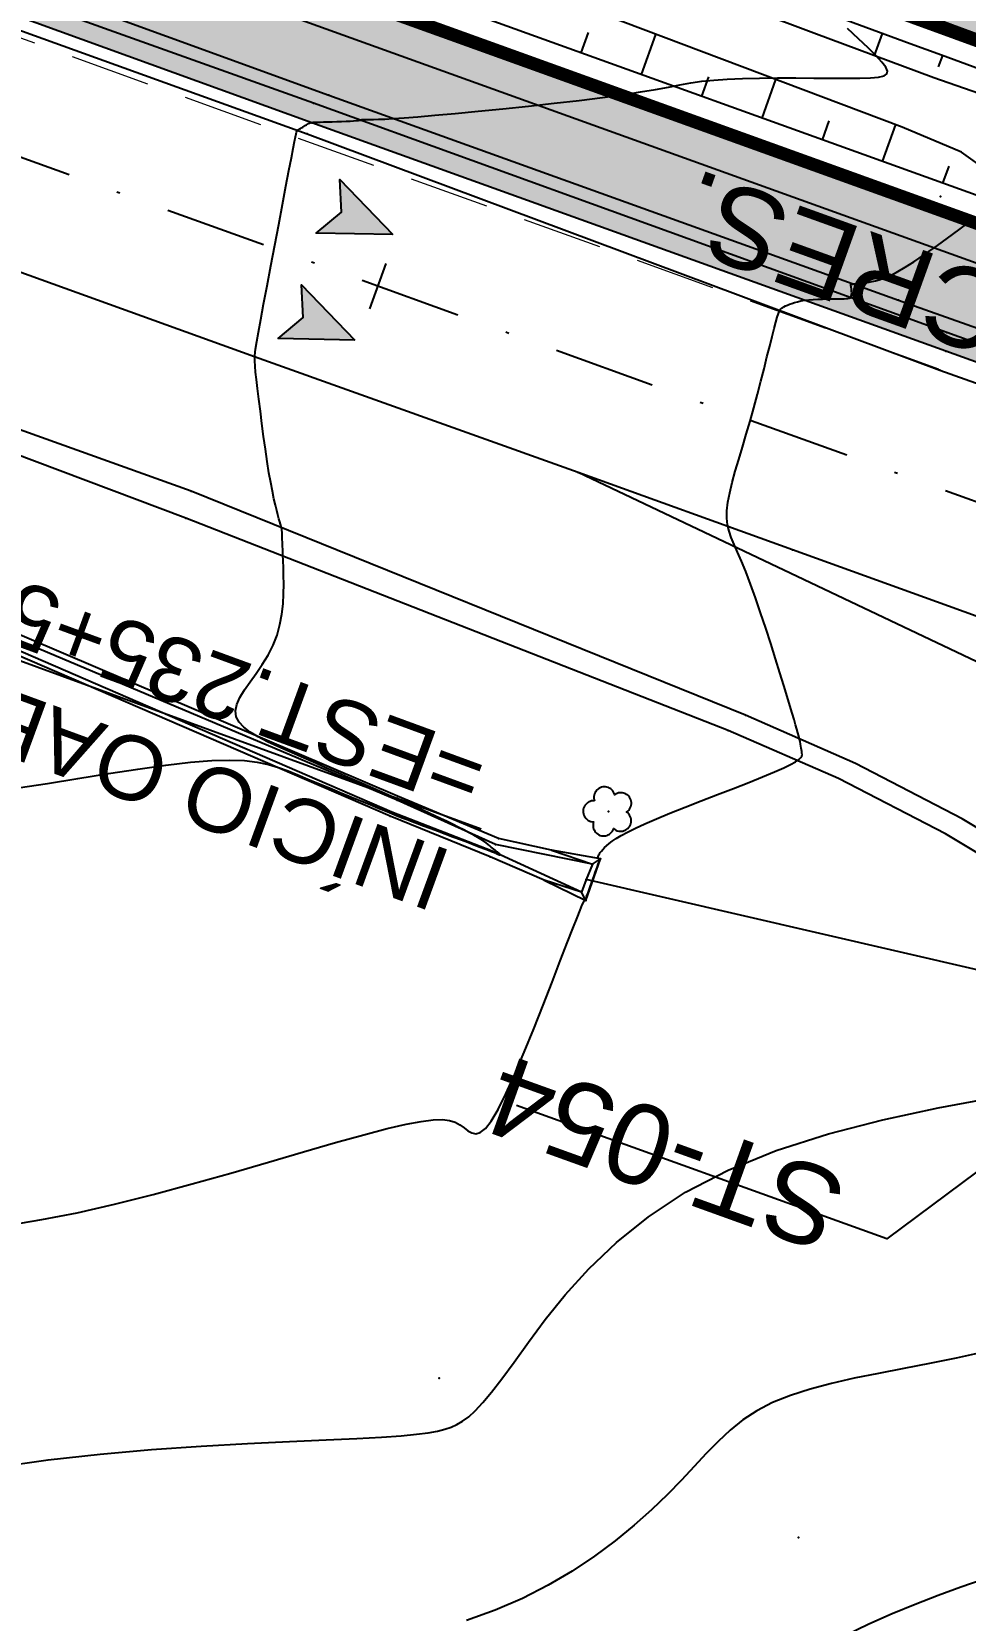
# Model space of a CAD drawing. Header units: metres. Extents: x 820373 to 834957, y 7564678 to 7566875.
# Drawn here: x 821313.09 to 821342.23, y 7564931.99 to 7564981.54 of the extents above; entities that cross this region are included whole.
import ezdxf
from ezdxf.enums import TextEntityAlignment as Align

# ---------------------------------------------------------------- set-up
doc = ezdxf.new("R2010")
doc.units = ezdxf.units.M
for name, pattern in [('XREF_GEO$0$DASHDOT', [25.4, 12.7, -6.35, 0, -6.35]), ('XREF_GEO$0$DASHED2', [0.375, 0.25, -0.125]), ('XREF_GEO$0$DGNStyle3', [83.551646, 59.679747, -23.871899])]:
    doc.linetypes.add(name, pattern=pattern)
for name, color, linetype in [('XREF_GEO$0$F-HZ-ACOSTAMENTO', 73, 'Continuous'), ('XREF_GEO$0$F-HZ-BARREIRA', 107, 'Continuous'), ('XREF_GEO$0$F-HZ-BORDO', 165, 'Continuous'), ('XREF_GEO$0$F-HZ-EIXO', 42, 'XREF_GEO$0$DASHDOT'), ('XREF_GEO$0$F-HZ-ESTACA', 73, 'Continuous'), ('XREF_GEO$0$F-HZ-NOMES', 134, 'Continuous'), ('XREF_GEO$0$F-HZ-OFFSET', 11, 'Continuous'), ('XREF_GEO$0$F-HZ-OFFSET-ATERRO', 42, 'Continuous'), ('XREF_GEO$0$F-HZ-PTO-NOTAVEL', 42, 'Continuous'), ('XREF_GEO$0$F-HZ-SETA', 11, 'Continuous'), ('XREF_PAV$0$P-TH01_FXAD_227.95_237.15_C_PAV.TIPO-V', 214, 'Continuous'), ('XREF_PAV$0$P-TH01_FXAD_230.75_240.70_D_PAV.TIPO-V', 214, 'Continuous'), ('XREF_SON$0$P-ST_PROGRAMADA', 176, 'Continuous'), ('XREF_TOP$0$T-HD-VALETA_SARJETA', 132, 'Continuous'), ('XREF_TOP$0$T-HM-COTA', 252, 'Continuous'), ('XREF_TOP$0$T-HM-CURVA_INTERMEDIÁRIA', 252, 'Continuous'), ('XREF_TOP$0$T-HM-CURVA_MESTRA', 23, 'Continuous'), ('XREF_TOP$0$T-IU-TUBO', 23, 'Continuous'), ('XREF_TOP$0$T-OA-BUEIRO', 31, 'Continuous'), ('XREF_TOP$0$T-OA-DEFENSA', 31, 'Continuous'), ('XREF_TOP$0$T-SI-FAIXA', 23, 'Continuous'), ('XREF_TOP$0$T-SV-RUA_PAVIMENTADA', 23, 'Continuous'), ('XREF_TOP$0$T-VE-ÁRVORE_ISOLADA', 92, 'Continuous')]:
    doc.layers.add(name, color=color, linetype=linetype)
doc.layers.add('XREF_GEO$0$F-HZ-ARRED-VALETA', color=11, linetype='Continuous', lineweight=0)
doc.layers.add('XREF_GEO$0$F-HZ-FAIXA', color=11, linetype='XREF_GEO$0$DGNStyle3', lineweight=0)
doc.styles.add('XREF_GEO$0$ARIAL', font='arial.ttf')
doc.styles.add('XREF_SON$0$ARIAL-1', font='arial.ttf')
doc.styles.add('XREF_TOP$0$ROMANS', font='arial.ttf', dxfattribs={"height": 1.5})

# ---------------------------------------------------------------- blocks, each defined once
blk = doc.blocks.new('XREF_TOP$0$PONTO')
at = {"layer": 'XREF_TOP$0$T-HM-COTA'}
blk.add_point((0, 0), dxfattribs=at)
blk = doc.blocks.new('XREF_TOP$0$ÁRVORE')
blk.add_lwpolyline([(0.529, -0.168, 1.042775), (0.333, 0.459, 1.014331), (-0.324, 0.448, 1.067599), (-0.532, -0.175, 1.030737), (0.001, -0.559, 1.044577)], format="xyb", close=True)
at = {"style": 'XREF_TOP$0$ROMANS'}
blk.add_attdef('ARV', text='', height=1.5, dxfattribs=at).set_placement((1.504, 0.037), align=Align.MIDDLE_LEFT)
blk = doc.blocks.new('XREF_TOP')
at = {"layer": 'XREF_TOP$0$T-OA-DEFENSA', "transparency": 33554610}
h = blk.add_hatch(dxfattribs=at)
h.set_pattern_fill('AR-CONC', color=256, scale=0.25)
h.set_pattern_definition([(50, (0, 0), (1.7931504565, -0.15688033746), [0.1875, -2.0625]), (355, (0, 0), (-0.34687833403, 1.88048033425), [0.15, -1.65]), (100.45144446, (0.1494, -0.013), (1.4462721168, 1.72359997742), [0.15935048, -1.75285528]), (46.1842, (0, 0.5), (2.6681033267, -0.413798202), [0.28125, -3.09375]), (96.63563549, (0.2223, 0.4655), (2.3366548642, 2.4352965019), [0.239025855, -2.6292844]), (351.18416399, (0, 0.5), (2.3366548626, 2.4352965007), [0.225, -2.4750000025]), (21, (0.25, 0.375), (1.4922676303, -1.00654722666), [0.1875, -2.0625]), (326, (0.25, 0.375), (0.6082883298, 1.8128751126), [0.15, -1.65]), (71.45144474, (0.3744, 0.2911), (2.10055594182, 0.806327882), [0.159350475, -1.75285528]), (37.5, (0, 0), (0.030399638293, 0.83223463458), [0, -1.63, 0, -1.675, 0, -1.65625]), (7.5, (0, 0), (0.65767384361, 0.98602927971), [0, -0.955, 0, -1.5925, 0, -0.63125]), (327.5, (-0.5575, 0), (1.33455609043, -0.056387179336), [0, -0.625, 0, -1.95, 0, -2.5875]), (317.5, (-0.8075, 0), (1.45796542336, 0.25026245583), [0, -0.8125, 0, -1.295, 0, -1.8375])])
h.paths.add_polyline_path([(821172.574, 7565033.444), (821172.429, 7565033.04), (821190.536, 7565026.586), (821208.404, 7565020.208), (821226.574, 7565013.634), (821246.931, 7565006.231), (821265.304, 7564999.639), (821282.189, 7564993.678), (821304.076, 7564985.676), (821321.881, 7564979.311), (821341.651, 7564972.154), (821360.312, 7564965.422), (821378.22, 7564959.057), (821396.629, 7564952.39), (821418.184, 7564944.679), (821437.102, 7564937.89), (821455.234, 7564931.345), (821474.165, 7564924.527), (821491.7, 7564918.232), (821509.747, 7564911.684), (821528.163, 7564905.101), (821548.58, 7564897.727), (821566.649, 7564891.261), (821584.234, 7564884.946), (821607.538, 7564876.54), (821625.681, 7564869.957), (821643.393, 7564863.626), (821662.119, 7564856.809), (821680.072, 7564850.545), (821701.679, 7564842.692), (821720.022, 7564836.174), (821738.15, 7564829.562), (821756.034, 7564823.201), (821773.408, 7564816.895), (821796.267, 7564808.374), (821809.665, 7564803.38), (821809.93, 7564803.685), (821795.731, 7564808.991), (821773.86, 7564817.146), (821755.213, 7564823.876), (821737.897, 7564830.132), (821718.44, 7564837.056), (821701.072, 7564843.311), (821678.007, 7564851.629), (821661.079, 7564857.674), (821641.585, 7564864.709), (821624.397, 7564870.958), (821606.792, 7564877.336), (821584.88, 7564885.176), (821565.558, 7564892.111), (821548.772, 7564898.134), (821529.124, 7564905.299), (821509.708, 7564912.285), (821489.689, 7564919.488), (821471.871, 7564925.977), (821453.576, 7564932.462), (821436.443, 7564938.613), (821417.687, 7564945.326), (821394.707, 7564953.597), (821377.621, 7564959.792), (821359.587, 7564966.28), (821340.149, 7564973.165), (821322.365, 7564979.56), (821301.966, 7564986.976), (821282.242, 7564994.094), (821263.992, 7565000.725), (821245.445, 7565007.414), (821226.056, 7565014.586), (821208.678, 7565020.567), (821189.899, 7565027.261)])
at = {"layer": 'XREF_TOP$0$T-HD-VALETA_SARJETA'}
for points in [[(821329.311, 7564956.005, 823.412), (821327.659, 7564956.378, 823.275), (821324.511, 7564957.691, 823.209), (821311.922, 7564963.056, 822.756), (821310.33, 7564964.043, 822.628), (821302.957, 7564968.289, 822)], [(821330.59, 7564955.569, 823.078), (821327.568, 7564956.191, 823.017), (821324.494, 7564957.565, 822.9), (821311.896, 7564962.88, 822.481), (821310.094, 7564963.978, 822.334), (821303.006, 7564968.097, 821.795)], [(821329.08, 7564955.078, 823.06), (821327.394, 7564955.803, 823.262), (821324.272, 7564957.073, 823.169), (821311.722, 7564962.492, 822.737), (821309.931, 7564963.544, 822.636), (821302.86, 7564967.69, 822.056)], [(821330.247, 7564954.7, 823.068), (821327.457, 7564955.981, 822.992), (821324.33, 7564957.192, 822.922), (821311.8, 7564962.607, 822.488), (821309.948, 7564963.642, 822.339), (821302.951, 7564967.773, 821.804)]]:
    blk.add_polyline3d(points, dxfattribs=at)
at = {"layer": 'XREF_TOP$0$T-HM-CURVA_INTERMEDIÁRIA', "flags": 128}
for points in [[(821312.67, 7564957.949), (821313.581, 7564958.092), (821314.528, 7564958.245), (821315.48, 7564958.398), (821316.405, 7564958.541), (821317.27, 7564958.663), (821318.045, 7564958.754), (821318.706, 7564958.806), (821319.261, 7564958.821), (821319.729, 7564958.803), (821320.128, 7564958.755), (821320.476, 7564958.683), (821320.791, 7564958.59), (821321.09, 7564958.48), (821321.393, 7564958.357), (821321.712, 7564958.226), (821322.044, 7564958.089), (821322.382, 7564957.95), (821322.719, 7564957.811), (821323.048, 7564957.676), (821323.36, 7564957.548), (821323.65, 7564957.429), (821323.908, 7564957.323), (821324.132, 7564957.232), (821324.326, 7564957.154), (821324.498, 7564957.085), (821324.656, 7564957.023), (821324.809, 7564956.963), (821324.965, 7564956.904), (821325.13, 7564956.841), (821325.315, 7564956.771), (821325.523, 7564956.693), (821325.751, 7564956.608), (821325.99, 7564956.519), (821326.232, 7564956.429), (821326.47, 7564956.34), (821326.697, 7564956.255), (821326.904, 7564956.177), (821327.084, 7564956.108), (821327.231, 7564956.052), (821327.348, 7564956.006), (821327.438, 7564955.97), (821327.506, 7564955.942), (821327.556, 7564955.921), (821327.591, 7564955.905), (821327.617, 7564955.894), (821327.637, 7564955.885), (821327.655, 7564955.877), (821327.671, 7564955.871), (821327.685, 7564955.867), (821327.695, 7564955.864), (821327.702, 7564955.864), (821327.705, 7564955.867), (821327.703, 7564955.873), (821327.696, 7564955.883), (821327.683, 7564955.895), (821327.665, 7564955.912), (821327.642, 7564955.931), (821327.615, 7564955.954), (821327.584, 7564955.98), (821327.55, 7564956.008), (821327.514, 7564956.039), (821327.475, 7564956.072), (821327.434, 7564956.107), (821327.389, 7564956.145), (821327.337, 7564956.187), (821327.275, 7564956.234), (821327.202, 7564956.285), (821327.114, 7564956.342), (821327.01, 7564956.406), (821326.886, 7564956.477), (821326.741, 7564956.555), (821326.579, 7564956.64), (821326.404, 7564956.729), (821326.221, 7564956.819), (821326.034, 7564956.91), (821325.848, 7564956.999), (821325.668, 7564957.085), (821325.497, 7564957.164), (821325.34, 7564957.237), (821325.189, 7564957.305), (821325.039, 7564957.372), (821324.882, 7564957.442), (821324.71, 7564957.517), (821324.517, 7564957.601), (821324.295, 7564957.697), (821324.037, 7564957.809), (821323.738, 7564957.939), (821323.404, 7564958.084), (821323.043, 7564958.242), (821322.663, 7564958.408), (821322.273, 7564958.579), (821321.88, 7564958.751), (821321.494, 7564958.921), (821321.121, 7564959.085), (821320.77, 7564959.241), (821320.447, 7564959.392), (821320.159, 7564959.54), (821319.912, 7564959.688), (821319.711, 7564959.841), (821319.562, 7564960), (821319.472, 7564960.171), (821319.447, 7564960.355), (821319.489, 7564960.556), (821319.588, 7564960.774), (821319.731, 7564961.008), (821319.904, 7564961.258), (821320.093, 7564961.522), (821320.285, 7564961.801), (821320.467, 7564962.095), (821320.624, 7564962.401), (821320.746, 7564962.72), (821320.834, 7564963.046), (821320.895, 7564963.373), (821320.932, 7564963.695), (821320.951, 7564964.007), (821320.956, 7564964.303), (821320.952, 7564964.577), (821320.945, 7564964.823), (821320.937, 7564965.036), (821320.93, 7564965.219), (821320.924, 7564965.374), (821320.919, 7564965.505), (821320.915, 7564965.613), (821320.911, 7564965.703), (821320.908, 7564965.777), (821320.906, 7564965.837), (821320.904, 7564965.888), (821320.901, 7564965.932), (821320.898, 7564965.973), (821320.892, 7564966.014), (821320.884, 7564966.059), (821320.872, 7564966.111), (821320.856, 7564966.175), (821320.834, 7564966.253), (821320.807, 7564966.348), (821320.774, 7564966.465), (821320.737, 7564966.606), (821320.695, 7564966.774), (821320.649, 7564966.973), (821320.6, 7564967.206), (821320.548, 7564967.475), (821320.494, 7564967.785), (821320.439, 7564968.135), (821320.383, 7564968.515), (821320.328, 7564968.913), (821320.275, 7564969.314), (821320.225, 7564969.705), (821320.179, 7564970.075), (821320.138, 7564970.408), (821320.104, 7564970.692), (821320.077, 7564970.92), (821320.059, 7564971.108), (821320.052, 7564971.275), (821320.057, 7564971.444), (821320.077, 7564971.636), (821320.112, 7564971.872), (821320.165, 7564972.172), (821320.237, 7564972.559), (821320.328, 7564973.046), (821320.435, 7564973.613), (821320.552, 7564974.234), (821320.675, 7564974.883), (821320.798, 7564975.531), (821320.917, 7564976.154), (821321.025, 7564976.723), (821321.119, 7564977.213), (821321.194, 7564977.603), (821321.251, 7564977.899), (821321.294, 7564978.114), (821321.323, 7564978.263), (821321.342, 7564978.357), (821321.354, 7564978.41), (821321.359, 7564978.435), (821321.362, 7564978.446), (821321.365, 7564978.452), (821321.366, 7564978.457), (821321.367, 7564978.46), (821321.368, 7564978.462), (821321.369, 7564978.464), (821321.369, 7564978.464), (821321.37, 7564978.465), (821321.37, 7564978.465), (821321.37, 7564978.465), (821321.371, 7564978.465), (821321.371, 7564978.465), (821321.372, 7564978.466), (821321.372, 7564978.466), (821321.373, 7564978.466), (821321.374, 7564978.466), (821321.375, 7564978.467), (821321.376, 7564978.467), (821321.379, 7564978.468), (821321.383, 7564978.469), (821321.389, 7564978.472), (821321.399, 7564978.477), (821321.412, 7564978.485), (821321.43, 7564978.495), (821321.453, 7564978.508), (821321.481, 7564978.525), (821321.514, 7564978.545), (821321.55, 7564978.567), (821321.588, 7564978.59), (821321.626, 7564978.613), (821321.663, 7564978.634), (821321.698, 7564978.654), (821321.728, 7564978.672), (821321.754, 7564978.685), (821321.778, 7564978.696), (821321.804, 7564978.704), (821321.835, 7564978.709), (821321.876, 7564978.714), (821321.929, 7564978.717), (821321.999, 7564978.72), (821322.089, 7564978.722), (821322.2, 7564978.726), (821322.329, 7564978.73), (821322.47, 7564978.734), (821322.616, 7564978.739), (821322.762, 7564978.744), (821322.902, 7564978.75), (821323.029, 7564978.755), (821323.137, 7564978.761), (821323.222, 7564978.766), (821323.286, 7564978.771), (821323.332, 7564978.777), (821323.362, 7564978.781), (821323.381, 7564978.786), (821323.39, 7564978.79), (821323.393, 7564978.793), (821323.393, 7564978.796), (821323.392, 7564978.798), (821323.394, 7564978.8), (821323.401, 7564978.801), (821323.414, 7564978.802), (821323.435, 7564978.803), (821323.468, 7564978.803), (821323.513, 7564978.803), (821323.573, 7564978.802), (821323.652, 7564978.802), (821323.761, 7564978.803), (821323.909, 7564978.808), (821324.11, 7564978.817), (821324.376, 7564978.832), (821324.716, 7564978.856), (821325.145, 7564978.889), (821325.672, 7564978.934), (821326.304, 7564978.991), (821327.02, 7564979.059), (821327.792, 7564979.136), (821328.593, 7564979.219), (821329.396, 7564979.307), (821330.175, 7564979.397), (821330.901, 7564979.487), (821331.548, 7564979.576), (821332.096, 7564979.661), (821332.56, 7564979.741), (821332.962, 7564979.815), (821333.322, 7564979.882), (821333.664, 7564979.942), (821334.009, 7564979.993), (821334.38, 7564980.034), (821334.798, 7564980.065), (821335.278, 7564980.084), (821335.808, 7564980.095), (821336.369, 7564980.098), (821336.939, 7564980.097), (821337.501, 7564980.093), (821338.035, 7564980.089), (821338.52, 7564980.087), (821338.938, 7564980.09), (821339.273, 7564980.1), (821339.524, 7564980.122), (821339.694, 7564980.161), (821339.786, 7564980.223), (821339.804, 7564980.311), (821339.751, 7564980.431), (821339.63, 7564980.588), (821339.444, 7564980.788), (821339.198, 7564981.033), (821338.897, 7564981.319), (821338.552, 7564981.639)], [(821342.789, 7564940.351), (821341.948, 7564940.165), (821341.118, 7564939.996), (821340.307, 7564939.839), (821339.52, 7564939.687), (821338.766, 7564939.534), (821338.052, 7564939.374), (821337.384, 7564939.199), (821336.77, 7564939.003), (821336.217, 7564938.78), (821335.728, 7564938.523), (821335.291, 7564938.234), (821334.892, 7564937.914), (821334.516, 7564937.564), (821334.146, 7564937.187), (821333.769, 7564936.783), (821333.368, 7564936.356), (821332.93, 7564935.905), (821332.44, 7564935.434), (821331.898, 7564934.951), (821331.304, 7564934.465), (821330.657, 7564933.985), (821329.959, 7564933.52), (821329.21, 7564933.078), (821328.41, 7564932.669), (821327.56, 7564932.302), (821326.661, 7564931.983)], [(821312.376, 7564944.311), (821313.405, 7564944.483), (821314.504, 7564944.699), (821315.669, 7564944.964), (821316.876, 7564945.269), (821318.099, 7564945.598), (821319.308, 7564945.938), (821320.475, 7564946.276), (821321.574, 7564946.597), (821322.575, 7564946.887), (821323.45, 7564947.133), (821324.179, 7564947.324), (821324.772, 7564947.461), (821325.247, 7564947.55), (821325.62, 7564947.596), (821325.91, 7564947.603), (821326.134, 7564947.577), (821326.309, 7564947.522), (821326.454, 7564947.444), (821326.583, 7564947.35), (821326.704, 7564947.258), (821326.825, 7564947.189), (821326.952, 7564947.164), (821327.091, 7564947.204), (821327.248, 7564947.328), (821327.431, 7564947.559), (821327.644, 7564947.916), (821327.893, 7564948.411), (821328.169, 7564949.02), (821328.462, 7564949.707), (821328.761, 7564950.438), (821329.055, 7564951.179), (821329.334, 7564951.896), (821329.588, 7564952.554), (821329.805, 7564953.12), (821329.978, 7564953.566), (821330.111, 7564953.9), (821330.208, 7564954.139), (821330.275, 7564954.299), (821330.318, 7564954.395), (821330.344, 7564954.444), (821330.357, 7564954.462), (821330.363, 7564954.465), (821330.368, 7564954.465), (821330.372, 7564954.469), (821330.378, 7564954.478), (821330.385, 7564954.495), (821330.396, 7564954.521), (821330.41, 7564954.559), (821330.429, 7564954.612), (821330.453, 7564954.68), (821330.484, 7564954.767), (821330.52, 7564954.868), (821330.559, 7564954.977), (821330.6, 7564955.092), (821330.641, 7564955.207), (821330.68, 7564955.316), (821330.716, 7564955.417), (821330.746, 7564955.503), (821330.771, 7564955.572), (821330.79, 7564955.625), (821330.803, 7564955.663), (821330.811, 7564955.69), (821330.815, 7564955.708), (821330.815, 7564955.718), (821330.813, 7564955.724), (821330.808, 7564955.728), (821330.801, 7564955.731), (821330.794, 7564955.735), (821330.786, 7564955.74), (821330.778, 7564955.748), (821330.772, 7564955.757), (821330.768, 7564955.77), (821330.767, 7564955.786), (821330.77, 7564955.807), (821330.777, 7564955.832), (821330.789, 7564955.862), (821330.808, 7564955.897), (821330.835, 7564955.937), (821330.869, 7564955.982), (821330.913, 7564956.032), (821330.968, 7564956.088), (821331.033, 7564956.149), (821331.113, 7564956.215), (821331.211, 7564956.289), (821331.335, 7564956.372), (821331.493, 7564956.466), (821331.69, 7564956.572), (821331.934, 7564956.693), (821332.232, 7564956.83), (821332.59, 7564956.985), (821333.011, 7564957.159), (821333.481, 7564957.347), (821333.981, 7564957.543), (821334.492, 7564957.742), (821334.995, 7564957.938), (821335.472, 7564958.125), (821335.903, 7564958.297), (821336.271, 7564958.449), (821336.561, 7564958.576), (821336.778, 7564958.681), (821336.933, 7564958.766), (821337.036, 7564958.837), (821337.097, 7564958.896), (821337.127, 7564958.946), (821337.135, 7564958.993), (821337.132, 7564959.038), (821337.126, 7564959.086), (821337.119, 7564959.138), (821337.11, 7564959.193), (821337.099, 7564959.254), (821337.086, 7564959.321), (821337.071, 7564959.395), (821337.052, 7564959.476), (821337.03, 7564959.566), (821337.003, 7564959.666), (821336.972, 7564959.781), (821336.933, 7564959.917), (821336.884, 7564960.082), (821336.825, 7564960.281), (821336.752, 7564960.521), (821336.665, 7564960.807), (821336.561, 7564961.147), (821336.439, 7564961.542), (821336.303, 7564961.982), (821336.156, 7564962.451), (821336.001, 7564962.933), (821335.842, 7564963.414), (821335.684, 7564963.879), (821335.529, 7564964.312), (821335.382, 7564964.698), (821335.245, 7564965.026), (821335.122, 7564965.304), (821335.014, 7564965.544), (821334.925, 7564965.758), (821334.855, 7564965.959), (821334.808, 7564966.158), (821334.785, 7564966.367), (821334.789, 7564966.599), (821334.821, 7564966.863), (821334.878, 7564967.158), (821334.955, 7564967.482), (821335.05, 7564967.829), (821335.157, 7564968.198), (821335.273, 7564968.584), (821335.393, 7564968.984), (821335.513, 7564969.395), (821335.63, 7564969.812), (821335.742, 7564970.229), (821335.848, 7564970.637), (821335.948, 7564971.029), (821336.04, 7564971.398), (821336.124, 7564971.735), (821336.198, 7564972.033), (821336.262, 7564972.285), (821336.315, 7564972.484), (821336.36, 7564972.636), (821336.398, 7564972.749), (821336.431, 7564972.828), (821336.463, 7564972.882), (821336.495, 7564972.918), (821336.531, 7564972.942), (821336.571, 7564972.963), (821336.62, 7564972.986), (821336.676, 7564973.011), (821336.741, 7564973.038), (821336.815, 7564973.066), (821336.9, 7564973.093), (821336.995, 7564973.118), (821337.101, 7564973.141), (821337.218, 7564973.161), (821337.347, 7564973.176), (821337.484, 7564973.188), (821337.626, 7564973.196), (821337.769, 7564973.201), (821337.909, 7564973.205), (821338.043, 7564973.207), (821338.167, 7564973.207), (821338.278, 7564973.208), (821338.372, 7564973.208), (821338.449, 7564973.21), (821338.513, 7564973.213), (821338.564, 7564973.219), (821338.603, 7564973.229), (821338.633, 7564973.243), (821338.654, 7564973.263), (821338.669, 7564973.288), (821338.678, 7564973.32), (821338.683, 7564973.358), (821338.685, 7564973.398), (821338.683, 7564973.441), (821338.68, 7564973.483), (821338.675, 7564973.524), (821338.67, 7564973.561), (821338.665, 7564973.592), (821338.661, 7564973.617), (821338.659, 7564973.636), (821338.657, 7564973.65), (821338.657, 7564973.659), (821338.658, 7564973.664), (821338.66, 7564973.667), (821338.664, 7564973.668), (821338.67, 7564973.668), (821338.677, 7564973.668), (821338.686, 7564973.668), (821338.7, 7564973.669), (821338.718, 7564973.669), (821338.741, 7564973.671), (821338.772, 7564973.673), (821338.81, 7564973.676), (821338.857, 7564973.68), (821338.914, 7564973.685), (821338.98, 7564973.692), (821339.054, 7564973.701), (821339.137, 7564973.714), (821339.228, 7564973.729), (821339.326, 7564973.749), (821339.43, 7564973.774), (821339.541, 7564973.803), (821339.658, 7564973.84), (821339.789, 7564973.89), (821339.943, 7564973.96), (821340.129, 7564974.058), (821340.354, 7564974.191), (821340.629, 7564974.366), (821340.96, 7564974.59), (821341.358, 7564974.871), (821341.826, 7564975.212), (821342.354, 7564975.604)], [(821342.789, 7564933.258), (821342.089, 7564933.017), (821341.379, 7564932.759), (821340.666, 7564932.483), (821339.947, 7564932.186), (821339.216, 7564931.86), (821338.466, 7564931.498), (821337.694, 7564931.094), (821336.892, 7564930.642), (821336.055, 7564930.135), (821335.178, 7564929.565), (821334.233, 7564928.931), (821333.103, 7564928.241), (821331.653, 7564927.508), (821329.743, 7564926.745), (821327.237, 7564925.965), (821323.996, 7564925.18), (821319.883, 7564924.403), (821314.761, 7564923.646)]]:
    blk.add_lwpolyline(points, dxfattribs=at)
at = {"layer": 'XREF_TOP$0$T-HM-CURVA_MESTRA', "flags": 128}
blk.add_lwpolyline([(821311.98, 7564936.765), (821313.597, 7564936.992), (821315.225, 7564937.172), (821316.83, 7564937.312), (821318.375, 7564937.419), (821319.823, 7564937.5), (821321.139, 7564937.562), (821322.284, 7564937.613), (821323.235, 7564937.659), (821324.004, 7564937.701), (821324.616, 7564937.744), (821325.096, 7564937.787), (821325.467, 7564937.834), (821325.755, 7564937.886), (821325.984, 7564937.944), (821326.178, 7564938.012), (821326.359, 7564938.091), (821326.539, 7564938.195), (821326.728, 7564938.335), (821326.935, 7564938.524), (821327.171, 7564938.776), (821327.445, 7564939.103), (821327.767, 7564939.518), (821328.145, 7564940.034), (821328.592, 7564940.657), (821329.12, 7564941.368), (821329.745, 7564942.142), (821330.48, 7564942.951), (821331.342, 7564943.77), (821332.344, 7564944.574), (821333.501, 7564945.336), (821334.828, 7564946.031), (821336.329, 7564946.638), (821337.958, 7564947.159), (821339.661, 7564947.601), (821341.381, 7564947.974), (821343.064, 7564948.283)], dxfattribs=at)
at = {"layer": 'XREF_TOP$0$T-IU-TUBO', "elevation": 825.944}
blk.add_lwpolyline([(821364.528, 7564947.213), (821330.395, 7564955.098)], dxfattribs=at)
at = {"layer": 'XREF_TOP$0$T-OA-BUEIRO'}
blk.add_polyline3d([(821329.08, 7564955.078, 823.06), (821330.381, 7564954.441, 824.059), (821330.839, 7564955.735, 824.049), (821329.311, 7564956.005, 823.412), (821330.59, 7564955.569, 823.078), (821330.395, 7564955.098, 823.068), (821330.247, 7564954.7, 823.068)], close=True, dxfattribs=at)
for points in [[(821330.59, 7564955.569, 823.078), (821330.839, 7564955.735, 824.049)], [(821330.381, 7564954.441, 824.059), (821330.247, 7564954.7, 823.068)]]:
    blk.add_polyline3d(points, dxfattribs=at)
at = {"layer": 'XREF_TOP$0$T-OA-DEFENSA', "ltscale": 22}
for points in [[(821172.574, 7565033.444, 814.515), (821189.899, 7565027.261, 814.889), (821208.678, 7565020.567, 815.783), (821226.056, 7565014.586, 816.584), (821245.445, 7565007.414, 817.889), (821263.992, 7565000.725, 819.115), (821282.242, 7564994.094, 820.143), (821301.966, 7564986.976, 821.385), (821322.365, 7564979.56, 822.851), (821340.149, 7564973.165, 824.098), (821359.587, 7564966.28, 825.276), (821377.621, 7564959.792, 826.455), (821394.707, 7564953.597, 827.569), (821417.687, 7564945.326, 829.026), (821436.443, 7564938.613, 830.305), (821453.576, 7564932.462, 831.362), (821471.871, 7564925.977, 832.557), (821489.689, 7564919.488, 833.721), (821509.708, 7564912.285, 834.968), (821529.124, 7564905.299, 836.286), (821548.772, 7564898.134, 837.308), (821565.558, 7564892.111, 838.292), (821584.88, 7564885.176, 839.396)], [(821607.538, 7564876.54, 840.619), (821584.234, 7564884.946, 839.373), (821566.649, 7564891.261, 838.352), (821548.58, 7564897.727, 837.289), (821528.163, 7564905.101, 836.226), (821509.747, 7564911.684, 835.021), (821491.7, 7564918.232, 833.872), (821474.165, 7564924.527, 832.691), (821455.234, 7564931.345, 831.509), (821437.102, 7564937.89, 830.37), (821418.184, 7564944.679, 829.124), (821396.629, 7564952.39, 827.729), (821378.22, 7564959.057, 826.484), (821360.312, 7564965.422, 825.349), (821341.651, 7564972.154, 824.191), (821321.881, 7564979.311, 822.901), (821304.076, 7564985.676, 821.656), (821282.189, 7564993.678, 820.209), (821265.304, 7564999.639, 819.077), (821246.931, 7565006.231, 817.844), (821226.574, 7565013.634, 816.56), (821208.404, 7565020.208, 815.655), (821190.536, 7565026.586, 814.953), (821172.429, 7565033.04, 814.416)]]:
    blk.add_polyline3d(points, dxfattribs=at)
at = {"layer": 'XREF_TOP$0$T-SI-FAIXA'}
for points in [[(821172.022, 7565031.911, 814.53), (821190.125, 7565025.402, 815.088), (821207.794, 7565019.106, 815.798), (821226.115, 7565012.596, 816.722), (821246.427, 7565005.202, 817.992), (821264.988, 7564998.495, 819.194), (821281.359, 7564992.906, 820.284), (821299.196, 7564986.461, 821.453), (821321.688, 7564978.353, 823.022), (821341.431, 7564970.981, 824.336), (821359.829, 7564964.457, 825.476), (821377.965, 7564957.897, 826.63), (821396.162, 7564951.372, 827.868), (821417.705, 7564943.599, 829.258), (821436.631, 7564936.789, 830.498), (821454.933, 7564930.177, 831.64), (821473.796, 7564923.399, 832.834), (821491.178, 7564917.152, 833.982), (821509.224, 7564910.571, 835.169), (821527.683, 7564903.953, 836.376), (821548.369, 7564896.564, 837.45), (821566.224, 7564890.124, 838.497), (821583.895, 7564883.794, 839.535)], [(821356.915, 7564958.134, 825.499), (821336.833, 7564965.379, 824.168), (821330.149, 7564967.79, 823.691), (821320.046, 7564971.402, 823.002), (821301.179, 7564978.202, 821.745), (821271.654, 7564988.509, 819.827)], [(821318.07, 7564967.205, 822.825), (821299.513, 7564973.851, 821.598), (821295.5, 7564975.093, 821.293), (821275.342, 7564982.188, 819.981), (821261.408, 7564987.421, 818.858)], [(821354.383, 7564954.415, 825.218), (821342.785, 7564961.79, 824.455), (821330.149, 7564967.79, 823.691)], [(821335.366, 7564960.217, 823.895), (821318.07, 7564967.205, 822.825)], [(821364.962, 7564933.879, 826.194), (821362.754, 7564937.604, 825.946), (821360.275, 7564941.156, 825.698), (821357.541, 7564944.515, 825.45), (821354.566, 7564947.662, 825.203), (821351.366, 7564950.581, 824.957), (821348.427, 7564952.911, 824.744), (821345.344, 7564955.048, 824.531), (821342.131, 7564956.983, 824.319), (821338.8, 7564958.709, 824.107), (821335.366, 7564960.217, 823.895)]]:
    blk.add_polyline3d(points, dxfattribs=at)
at = {"layer": 'XREF_TOP$0$T-SV-RUA_PAVIMENTADA'}
blk.add_polyline3d([(821548.419, 7564897.121, 837.385), (821527.888, 7564904.466, 836.345), (821509.413, 7564911.252, 835.134), (821491.507, 7564917.585, 833.972), (821473.844, 7564924.014, 832.784), (821455.163, 7564930.752, 831.616), (821436.76, 7564937.36, 830.464), (821417.96, 7564944.158, 829.231), (821396.312, 7564951.937, 827.809), (821378.207, 7564958.482, 826.586), (821360.072, 7564964.943, 825.428), (821341.62, 7564971.579, 824.296), (821321.835, 7564978.694, 823.004), (821303.869, 7564985.205, 821.708), (821299.349, 7564986.846, 821.408), (821281.479, 7564993.333, 820.221), (821265.181, 7564999.142, 819.173)], dxfattribs=at)
at = {"layer": 'XREF_TOP$0$T-SV-RUA_PAVIMENTADA', "ltscale": 22}
blk.add_polyline3d([(821366.198, 7564909.404, 826.952), (821366.801, 7564911.766, 826.884), (821367.235, 7564914.165, 826.814), (821367.499, 7564916.588, 826.742), (821367.59, 7564919.024, 826.668), (821367.509, 7564921.459, 826.591), (821367.243, 7564923.966, 826.509), (821366.795, 7564926.447, 826.425), (821366.167, 7564928.887, 826.338), (821365.361, 7564931.275, 826.249), (821364.383, 7564933.598, 826.157), (821362.183, 7564937.282, 825.902), (821359.719, 7564940.794, 825.65), (821357.003, 7564944.116, 825.4), (821354.049, 7564947.229, 825.152), (821350.874, 7564950.118, 824.907), (821347.927, 7564952.449, 824.694), (821344.835, 7564954.586, 824.483), (821341.611, 7564956.519, 824.274), (821338.27, 7564958.241, 824.067), (821334.824, 7564959.744, 823.861), (821317.902, 7564966.369, 822.812), (821301.475, 7564972.543, 821.675)], dxfattribs=at)
at = {"layer": 'XREF_TOP$0$T-HM-COTA', "rotation": 160.3219444444443}
for p in [(821322.365, 7564979.56, 822.851), (821321.881, 7564979.311, 822.901), (821321.835, 7564978.694, 823.004), (821321.688, 7564978.353, 823.022), (821341.452, 7564976.404, 823.788), (821340.149, 7564973.165, 824.098), (821341.651, 7564972.154, 824.191), (821341.62, 7564971.579, 824.296), (821320.046, 7564971.402, 823.002), (821341.431, 7564970.981, 824.336), (821330.149, 7564967.79, 823.691), (821318.07, 7564967.205, 822.825), (821317.902, 7564966.369, 822.812), (821336.833, 7564965.379, 824.168), (821335.366, 7564960.217, 823.895), (821334.824, 7564959.744, 823.861), (821324.511, 7564957.691, 823.209), (821324.33, 7564957.192, 822.922), (821324.494, 7564957.565, 822.9), (821331.097, 7564957.212, 823.847), (821324.272, 7564957.073, 823.169), (821327.568, 7564956.191, 823.017), (821327.659, 7564956.378, 823.275), (821327.394, 7564955.803, 823.262), (821327.457, 7564955.981, 822.992), (821329.311, 7564956.005, 823.412), (821330.839, 7564955.735, 824.049), (821330.59, 7564955.569, 823.078), (821329.08, 7564955.078, 823.06), (821330.247, 7564954.7, 823.068), (821330.395, 7564955.098, 823.068), (821330.381, 7564954.441, 824.059), (821325.808, 7564939.538, 824.733), (821337.023, 7564934.569, 826.581)]:
    blk.add_blockref('XREF_TOP$0$PONTO', p, dxfattribs=at)
at = {"layer": 'XREF_TOP$0$T-VE-ÁRVORE_ISOLADA', "rotation": 160.3218198399105}
blk.add_blockref('XREF_TOP$0$ÁRVORE', (821331.097, 7564957.212, 823.847), dxfattribs=at)
blk = doc.blocks.new('XREF_SON$0$P-ST_PROGRAMADA')
at = {"layer": 'XREF_SON$0$P-ST_PROGRAMADA'}
h = blk.add_hatch(color=256, dxfattribs=at)
h.dxf.hatch_style = 1
h.paths.add_polyline_path([(0, 0), (0, 3), (-3, 3), (-3, 0)])
h = blk.add_hatch(color=256, dxfattribs=at)
h.dxf.hatch_style = 1
h.paths.add_polyline_path([(0, -3), (3, -3), (3, 0), (0, 0)])
at = {"layer": 'XREF_SON$0$P-ST_PROGRAMADA', "lineweight": 30}
for p, q in [((0, 5.041), (0, -5.041)), ((-5.041, 0), (5.041, 0))]:
    blk.add_line(p, q, dxfattribs=at)
at = {"layer": 'XREF_SON$0$P-ST_PROGRAMADA'}
blk.add_lwpolyline([(-3, 3), (-3, -3), (3, -3), (3, 3)], close=True, dxfattribs=at)
blk.add_point((0, 0), dxfattribs=at)
blk.add_point((0, 0), dxfattribs=at)
at = {"layer": 'XREF_SON$0$P-ST_PROGRAMADA', "style": 'XREF_SON$0$ARIAL-1'}
blk.add_attdef('NOME', text='', height=2.5, rotation=0.0003, dxfattribs=at).set_placement((8.449, 8.029), align=Align.BOTTOM_LEFT)
blk = doc.blocks.new('XREF_SON')
at = {"layer": 'XREF_SON$0$P-ST_PROGRAMADA'}
blk.add_lwpolyline([(821349.591, 7564951.183), (821339.777, 7564943.884), (821328.218, 7564948.043)], dxfattribs=at)
at = {"layer": 'XREF_SON$0$P-ST_PROGRAMADA', "rotation": 160.2064746284142}
blk.add_blockref('XREF_SON$0$P-ST_PROGRAMADA', (821349.591, 7564951.183), dxfattribs=at).add_auto_attribs({'NOME': 'ST-054'})
blk = doc.blocks.new('XREF_GEO$0$AeccTickLine')
at = {"layer": 'XREF_GEO$0$F-HZ-ESTACA', "lineweight": -2}
blk.add_line((0, 1), (0, -1), dxfattribs=at)
blk = doc.blocks.new('XREF_GEO')
at = {"layer": 'XREF_GEO$0$F-HZ-SETA'}
h = blk.add_hatch(color=256, dxfattribs=at)
h.dxf.hatch_style = 1
h.paths.add_polyline_path([(821321.971, 7564975.259), (821322.755, 7564975.914), (821322.702, 7564976.934), (821324.363, 7564975.211)])
h = blk.add_hatch(color=256, dxfattribs=at)
h.dxf.hatch_style = 1
h.paths.add_polyline_path([(821320.777, 7564971.968), (821321.561, 7564972.623), (821321.508, 7564973.644), (821323.17, 7564971.921)])
at = {"layer": 'XREF_GEO$0$F-HZ-ACOSTAMENTO'}
blk.add_line((821850.991, 7564792.285), (821173.579, 7565036.236), dxfattribs=at)
blk.add_lwpolyline([(821451.795, 7564940.626, -0.00559), (821388.913, 7564964.054, 0.00559), (821326.073, 7564987.466), (821269.618, 7565007.784, 0.00559), (821206.27, 7565029.786, -0.002745), (821175.084, 7565040.419, -0.002745)], format="xyb", dxfattribs=at)
at = {"layer": 'XREF_GEO$0$F-HZ-ARRED-VALETA', "lineweight": -3, "ltscale": 0.25}
blk.add_line((821818.706, 7564804.974), (821173.917, 7565037.177), dxfattribs=at)
at = {"layer": 'XREF_GEO$0$F-HZ-ARRED-VALETA', "lineweight": -3, "ltscale": 0.25, "flags": 128}
blk.add_lwpolyline([(821451.456, 7564939.685, -0.00559), (821388.554, 7564963.121, 0.00559), (821325.735, 7564986.526), (821269.28, 7565006.843, 0.00559), (821205.953, 7565028.838, -0.002746), (821174.745, 7565039.478, -0.002746)], format="xyb", dxfattribs=at)
at = {"layer": 'XREF_GEO$0$F-HZ-BARREIRA', "linetype": 'Continuous', "ltscale": 5, "const_width": 0.38}
blk.add_lwpolyline([(821451.731, 7564940.447, -0.00559), (821388.845, 7564963.877, 0.00559), (821326.009, 7564987.288), (821269.554, 7565007.606, 0.00559), (821206.21, 7565029.606, -0.002745), (821175.02, 7565040.24, -0.002745)], format="xyb", dxfattribs=at)
blk.add_lwpolyline([(821818.01, 7564804.364), (821173.643, 7565036.415)], dxfattribs=at)
at = {"layer": 'XREF_GEO$0$F-HZ-BORDO'}
blk.add_line((821850.653, 7564791.344), (821173.24, 7565035.295), dxfattribs=at)
blk.add_lwpolyline([(821452.134, 7564941.567, -0.00559), (821389.273, 7564964.987, 0.00559), (821326.412, 7564988.407)], format="xyb", dxfattribs=at)
at = {"layer": 'XREF_GEO$0$F-HZ-EIXO', "ltscale": 0.25, "flags": 128}
blk.add_lwpolyline([(821848.282, 7564784.757), (821170.87, 7565028.709)], dxfattribs=at)
at = {"layer": 'XREF_GEO$0$F-HZ-FAIXA', "linetype": 'XREF_GEO$0$DASHED2', "ltscale": 10}
blk.add_line((821849.467, 7564788.051), (821172.055, 7565032.002), dxfattribs=at)
at = {"layer": 'XREF_GEO$0$F-HZ-FAIXA', "linetype": 'XREF_GEO$0$DASHED2', "ltscale": 10, "flags": 128}
for points in [[(821454.504, 7564948.153, -0.00559), (821391.79, 7564971.519, 0.00559), (821328.782, 7564994.994), (821272.327, 7565015.312, 0.00559), (821208.811, 7565037.372, -0.002737), (821177.793, 7565047.947, -0.002737)], [(821854.004, 7564800.655), (821453.319, 7564944.86, -0.00559), (821390.531, 7564968.253, 0.00559), (821327.597, 7564991.701), (821271.142, 7565012.018, 0.00559), (821207.699, 7565034.053, -0.002741), (821176.608, 7565044.653)]]:
    blk.add_lwpolyline(points, format="xyb", dxfattribs=at)
at = {"layer": 'XREF_GEO$0$F-HZ-OFFSET', "linetype": 'Continuous', "lineweight": -3}
for p, q in [((821330.243, 7564980.881), (821330.473, 7564981.519)), ((821332.125, 7564980.203), (821332.575, 7564981.455)), ((821339.636, 7564981.484), (821339.386, 7564980.798)), ((821341.514, 7564980.797), (821341.387, 7564980.448)), ((821334.006, 7564979.525), (821334.227, 7564980.138)), ((821335.888, 7564978.848), (821336.32, 7564980.048)), ((821337.77, 7564978.17), (821337.981, 7564978.757)), ((821339.651, 7564977.492), (821340.065, 7564978.641)), ((821341.533, 7564976.815), (821341.723, 7564977.342))]:
    blk.add_line(p, q, dxfattribs=at)
at = {"layer": 'XREF_GEO$0$F-HZ-OFFSET-ATERRO', "lineweight": -3, "ltscale": 2, "flags": 128}
for points in [[(821343.132, 7564979.446), (821341.247, 7564980.104), (821339.377, 7564980.802), (821337.507, 7564981.498), (821335.636, 7564982.193)], [(821343.797, 7564976.573), (821342.109, 7564977.787), (821340.264, 7564978.566), (821330.902, 7564982.083)]]:
    blk.add_lwpolyline(points, dxfattribs=at)
at = {"layer": 'XREF_GEO$0$F-HZ-PTO-NOTAVEL', "linetype": 'Continuous', "lineweight": -3}
blk.add_lwpolyline([(821295.945, 7564983.666), (821300.162, 7564966.5), (821327.117, 7564956.671)], dxfattribs=at)
at = {"layer": 'XREF_GEO$0$F-HZ-SETA'}
for points in [[(821324.363, 7564975.211), (821321.971, 7564975.259), (821322.755, 7564975.914), (821322.702, 7564976.934)], [(821323.17, 7564971.921), (821320.777, 7564971.968), (821321.561, 7564972.623), (821321.508, 7564973.644)]]:
    blk.add_lwpolyline(points, close=True, dxfattribs=at)
at = {"layer": 'XREF_GEO$0$F-HZ-ESTACA', "linetype": 'Continuous', "lineweight": -3, "xscale": 0.7499999999999999, "yscale": 0.7499999999999999, "zscale": 0.7499999999999999, "rotation": 160.1949300279233}
blk.add_blockref('XREF_GEO$0$AeccTickLine', (821323.897, 7564973.6), dxfattribs=at)
at = {"layer": 'XREF_GEO$0$F-HZ-NOMES', "linetype": 'Continuous', "lineweight": -3, "insert": (821373.177, 7564963.16), "char_height": 2.5, "attachment_point": 8, "rotation": 160.2077, "style": 'XREF_GEO$0$ARIAL'}
blk.add_mtext('SP-310 - ROD. WASHINGTON LUÍS - SUL/DECRES.', dxfattribs=at)
at = {"layer": 'XREF_GEO$0$F-HZ-PTO-NOTAVEL', "linetype": 'Continuous', "lineweight": -3, "insert": (821325.603, 7564954.068), "char_height": 2, "attachment_point": 1, "rotation": 159.8853, "style": 'XREF_GEO$0$ARIAL'}
blk.add_mtext('INÍCIO OAE SUL/DEC.\\P=EST.235+569,710', dxfattribs=at)
blk = doc.blocks.new('XREF_PAV')
at = {"layer": 'XREF_PAV$0$P-TH01_FXAD_227.95_237.15_C_PAV.TIPO-V'}
h = blk.add_hatch(color=256, dxfattribs=at)
h.dxf.hatch_style = 1
edge = h.paths.add_edge_path()
edge.add_line((821289.891, 7565002.789), (821286.787, 7565003.9))
edge.add_line((821286.787, 7565003.9), (821267.645, 7565010.838))
edge.add_line((821267.645, 7565010.838), (821249.496, 7565017.326))
edge.add_line((821249.496, 7565017.326), (821229.565, 7565024.458))
edge.add_line((821229.565, 7565024.458), (821211.612, 7565030.985))
edge.add_line((821211.612, 7565030.985), (821193.345, 7565037.622))
edge.add_line((821193.345, 7565037.622), (821176.302, 7565043.804))
edge.add_line((821176.302, 7565043.804), (821175.084, 7565040.419))
edge.add_arc((822159.114, 7567875.5), 3001, 250.858597, 251.487674)
edge.add_arc((820254.062, 7562185.968), 2999, 70.206475, 71.487674, ccw=False)
edge.add_line((821269.618, 7565007.784), (821326.073, 7564987.466))
edge.add_arc((820310.517, 7562165.65), 2999, 68.925275, 70.206475, ccw=False)
edge.add_arc((822468.028, 7567764.324), 3001, 248.925275, 250.206475)
edge.add_line((821451.795, 7564940.626), (821821.613, 7564807.53))
edge.add_line((821821.613, 7564807.53), (821824.64, 7564810.16))
edge.add_line((821824.64, 7564810.16), (821825.024, 7564810.495))
edge.add_line((821825.024, 7564810.495), (821819.996, 7564812.319))
edge.add_line((821819.996, 7564812.319), (821799.485, 7564819.619))
edge.add_line((821799.485, 7564819.619), (821776.627, 7564827.875))
edge.add_line((821776.627, 7564827.875), (821758.949, 7564834.152))
edge.add_line((821758.949, 7564834.152), (821740.972, 7564840.626))
edge.add_line((821740.972, 7564840.626), (821722.004, 7564847.361))
edge.add_line((821722.004, 7564847.361), (821704.79, 7564853.621))
edge.add_line((821704.79, 7564853.621), (821682.127, 7564861.698))
edge.add_line((821682.127, 7564861.698), (821669.793, 7564866.038))
edge.add_line((821669.793, 7564866.038), (821664.073, 7564868.051))
edge.add_line((821664.073, 7564868.051), (821646.258, 7564874.63))
edge.add_line((821646.258, 7564874.63), (821627.853, 7564881.085))
edge.add_line((821627.853, 7564881.085), (821609.888, 7564887.7))
edge.add_line((821609.888, 7564887.7), (821587.764, 7564895.811))
edge.add_line((821587.764, 7564895.811), (821569.565, 7564902.095))
edge.add_line((821569.565, 7564902.095), (821551.728, 7564908.684))
edge.add_line((821551.728, 7564908.684), (821533.171, 7564915.36))
edge.add_line((821533.171, 7564915.36), (821514.215, 7564922.227))
edge.add_line((821514.215, 7564922.227), (821493.198, 7564929.568))
edge.add_line((821493.198, 7564929.568), (821476.254, 7564935.716))
edge.add_line((821476.254, 7564935.716), (821457.399, 7564942.494))
edge.add_line((821457.399, 7564942.494), (821439.579, 7564948.954))
edge.add_line((821439.579, 7564948.954), (821421.515, 7564955.504))
edge.add_line((821421.515, 7564955.504), (821399.271, 7564963.439))
edge.add_line((821399.271, 7564963.439), (821381.915, 7564969.772))
edge.add_line((821381.915, 7564969.772), (821363.37, 7564976.497))
edge.add_line((821363.37, 7564976.497), (821344.074, 7564983.486))
edge.add_line((821344.074, 7564983.486), (821326.014, 7564989.913))
edge.add_line((821326.014, 7564989.913), (821304.889, 7564997.423))
edge.add_line((821304.889, 7564997.423), (821302.356, 7564998.329))
edge.add_line((821302.356, 7564998.329), (821289.891, 7565002.789))
at = {"layer": 'XREF_PAV$0$P-TH01_FXAD_230.75_240.70_D_PAV.TIPO-V'}
h = blk.add_hatch(color=256, dxfattribs=at)
h.dxf.hatch_style = 1
h.paths.add_polyline_path([(821172.232, 7565032.493), (821190.302, 7565026.08), (821208.155, 7565019.712), (821226.38, 7565013.047), (821246.747, 7565005.925), (821265.181, 7564999.142), (821281.479, 7564993.333), (821285.836, 7564991.751), (821298.329, 7564987.216), (821299.349, 7564986.846), (821303.869, 7564985.205), (821321.835, 7564978.694), (821341.62, 7564971.579), (821360.072, 7564964.943), (821378.207, 7564958.482), (821396.312, 7564951.937), (821417.96, 7564944.158), (821436.76, 7564937.36), (821455.163, 7564930.752), (821473.844, 7564924.014), (821491.507, 7564917.585), (821509.413, 7564911.252), (821527.888, 7564904.466), (821548.419, 7564897.121), (821566.468, 7564890.746), (821584.079, 7564884.425), (821607.368, 7564876.121), (821625.457, 7564869.557), (821643.271, 7564863.14), (821662.013, 7564856.466), (821665.876, 7564855.086), (821679.836, 7564850.1), (821701.472, 7564842.254), (821719.889, 7564835.708), (821737.905, 7564829.178), (821755.951, 7564822.705), (821773.322, 7564816.464), (821796.225, 7564808.081), (821809.528, 7564803.153), (821809.665, 7564803.38), (821812.663, 7564802.222), (821814.719, 7564801.487), (821817.847, 7564804.221), (821173.579, 7565036.236)])

msp = doc.modelspace()

# ---------------------------------------------------------------- block references
at = {"ltscale": 100}
for name in ['XREF_PAV', 'XREF_GEO', 'XREF_TOP', 'XREF_SON']:
    msp.add_blockref(name, (0, 0), dxfattribs=at)

doc.saveas('drawing.dxf')
